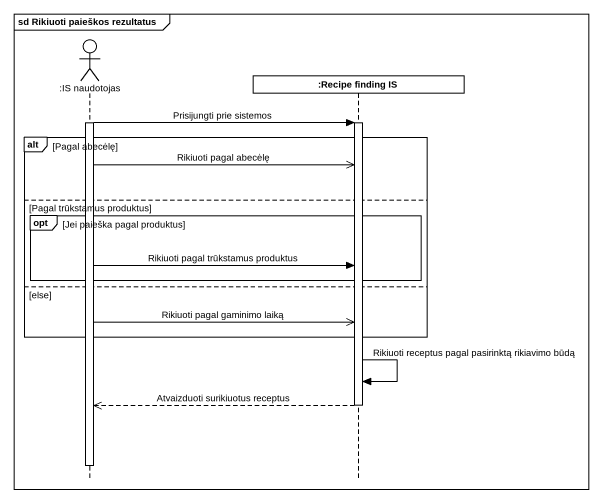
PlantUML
@startuml
mainframe sd Rikiuoti paieškos rezultatus
hide footbox
actor ":IS naudotojas" as IS_naudotojas
participant ":Recipe finding IS" as Recipe_finding_IS

activate IS_naudotojas
IS_naudotojas -> Recipe_finding_IS : Prisijungti prie sistemos
activate Recipe_finding_IS
alt Pagal abecėlę
  IS_naudotojas ->> Recipe_finding_IS : Rikiuoti pagal abecėlę
else Pagal trūkstamus produktus
  opt Jei paieška pagal produktus
    IS_naudotojas -> Recipe_finding_IS : Rikiuoti pagal trūkstamus produktus
  end
else else
  IS_naudotojas ->> Recipe_finding_IS : Rikiuoti pagal gaminimo laiką
end
Recipe_finding_IS -> Recipe_finding_IS : Rikiuoti receptus pagal pasirinktą rikiavimo būdą
Recipe_finding_IS -->> IS_naudotojas : Atvaizduoti surikiuotus receptus
deactivate Recipe_finding_IS
deactivate IS_naudotojas
@enduml
